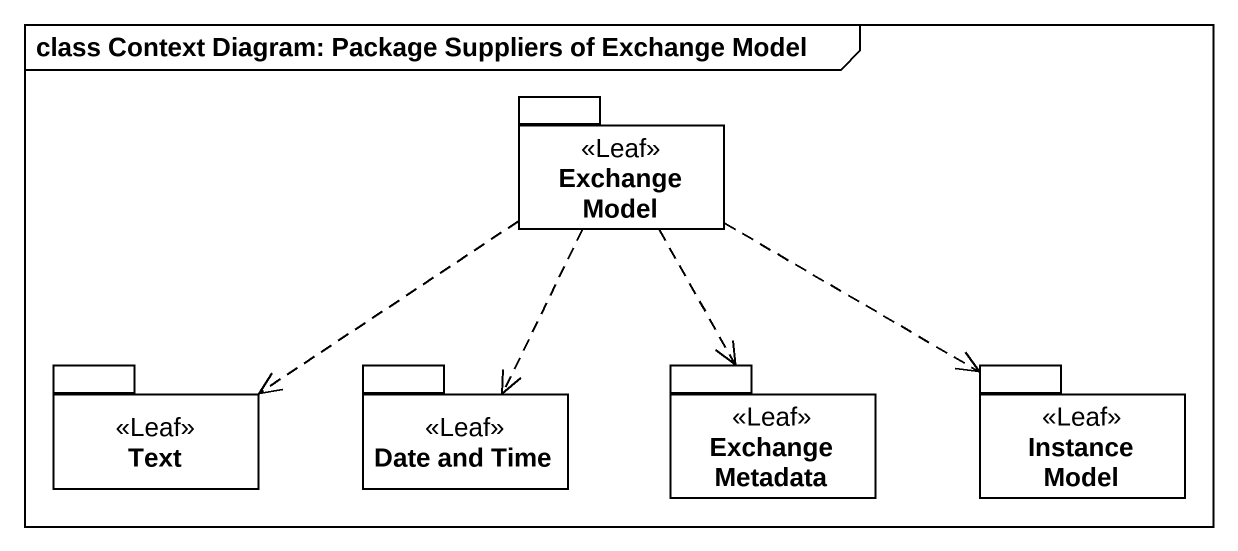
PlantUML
@startuml
mainframe class Context Diagram: Package Suppliers of Exchange Model
package "Exchange Model" as Exchange_Model <<Leaf>> {
}
package Text <<Leaf>> {
}
package "Date and Time" as Date_and_Time <<Leaf>> {
}
package "Exchange Metadata" as Exchange_Metadata <<Leaf>> {
}
package "Instance Model" as Instance_Model <<Leaf>> {
}
Exchange_Model .left.> Text
Exchange_Model ..> Date_and_Time
Exchange_Model ..> Exchange_Metadata
Exchange_Model .right.> Instance_Model
@enduml
